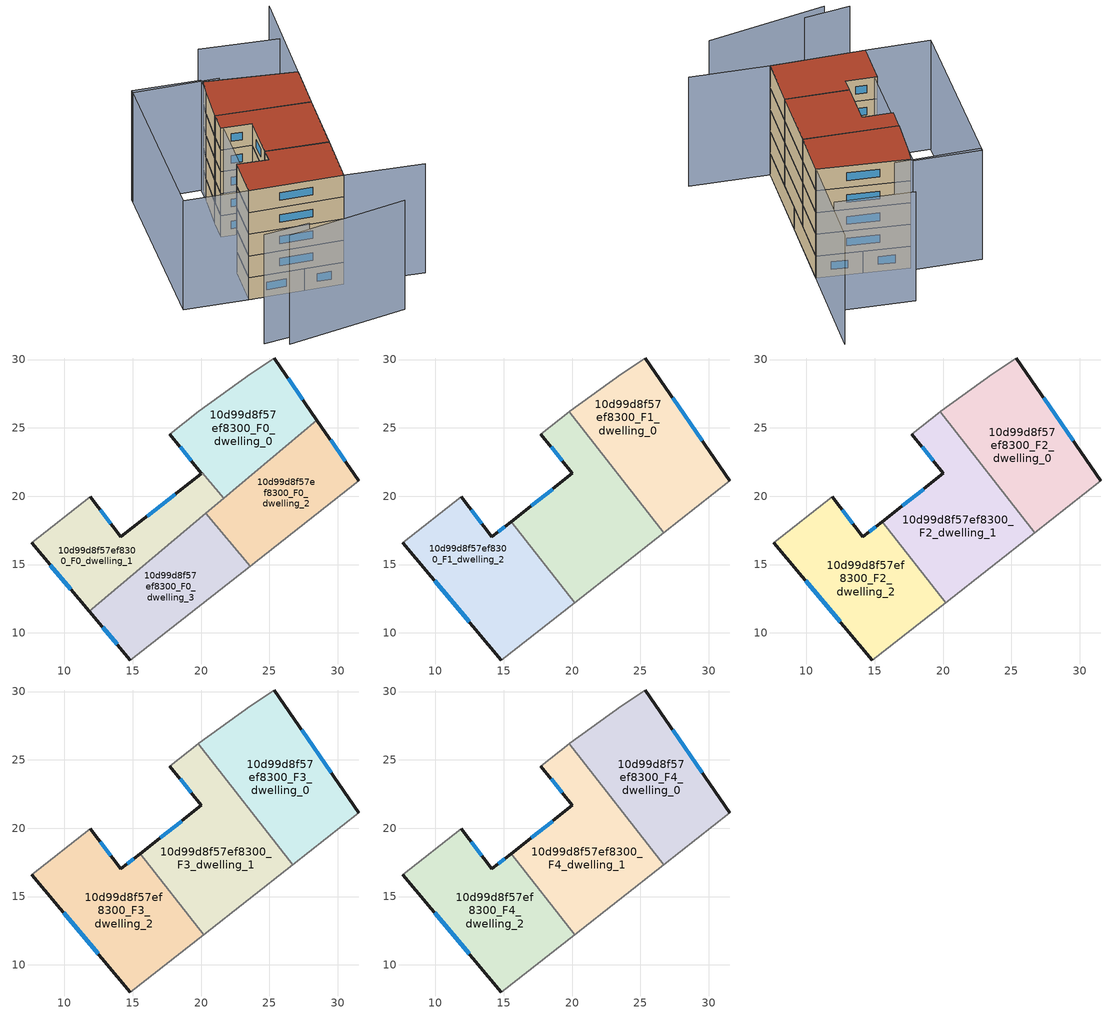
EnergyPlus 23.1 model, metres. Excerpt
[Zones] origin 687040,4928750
10d99d8f57ef8300_F0_dwelling_0
 floor ground (EU_floor_Construction): 25.34,30.11 28.47,25.58 21.66,19.84 20.08,21.71 20.03,21.66 17.71,24.54 19.83,26.21 23.61,28.96 z0
 wall outside (EU_wall_Construction): 28.47,25.58 25.34,30.11 / 17.71,24.54 20.03,21.66 z0:3
 wall adiabatic (EU_wall_Construction): 25.34,30.11 23.61,28.96 19.83,26.21 17.71,24.54 z0:3
 wall to 10d99d8f57ef8300_F0_dwelling_1 (EU_wall_Construction): 20.03,21.66 20.08,21.71 21.66,19.84 z0:3
 wall to 10d99d8f57ef8300_F0_dwelling_2 (EU_wall_Construction): 21.66,19.84 28.47,25.58 z0:3
 window (EU_Window_Construction): 27.45,27.05 26.36,28.64 / 18.46,23.6 19.27,22.6 z0.98:2.02
10d99d8f57ef8300_F0_dwelling_1
 floor ground (EU_floor_Construction): 20.08,21.71 21.66,19.84 11.83,11.57 7.59,16.59 11.88,19.95 14.12,17.02 20.02,21.66 z0
 wall outside (EU_wall_Construction): 7.59,16.59 11.83,11.57 / 20.02,21.66 14.12,17.02 11.88,19.95 z0:3
 wall adiabatic (EU_wall_Construction): 11.88,19.95 7.59,16.59 z0:3
 wall to 10d99d8f57ef8300_F0_dwelling_3 (EU_wall_Construction): 11.83,11.57 20.36,18.75 z0:3
 wall to 10d99d8f57ef8300_F0_dwelling_2 (EU_wall_Construction): 20.36,18.75 21.66,19.84 z0:3
 window (EU_Window_Construction): 8.97,14.96 10.45,13.21 / 13.39,17.98 12.61,19 / 18.1,20.15 16.04,18.53 z0.98:2.02
10d99d8f57ef8300_F0_dwelling_2
 floor ground (EU_floor_Construction): 28.47,25.58 31.55,21.11 23.6,14.89 20.36,18.75 z0
 wall outside (EU_wall_Construction): 31.55,21.11 28.47,25.58 z0:3
 wall to 10d99d8f57ef8300_F0_dwelling_3 (EU_wall_Construction): 20.36,18.75 23.6,14.89 z0:3
 wall adiabatic (EU_wall_Construction): 23.6,14.89 31.55,21.11 z0:3
 window (EU_Window_Construction): 30.54,22.56 29.47,24.12 z0.98:2.02
10d99d8f57ef8300_F0_dwelling_3
 floor ground (EU_floor_Construction): 20.36,18.75 23.6,14.89 14.82,8.01 11.83,11.57 z0
 wall outside (EU_wall_Construction): 11.83,11.57 14.82,8.01 z0:3
 wall adiabatic (EU_wall_Construction): 14.82,8.01 23.6,14.89 z0:3
 window (EU_Window_Construction): 12.8,10.42 13.85,9.17 z0.98:2.02
10d99d8f57ef8300_F1_dwelling_0
 floor to 10d99d8f57ef8300_F0_dwelling_0 (EU_floor_Construction): 25.34,30.11 28.47,25.58 23.51,21.4 19.78,26.17 19.83,26.21 23.61,28.96 z3
 floor to 10d99d8f57ef8300_F0_dwelling_2 (EU_floor_Construction): 28.47,25.58 31.55,21.11 26.71,17.32 23.51,21.4 z3
 wall outside (EU_wall_Construction): 31.55,21.11 25.34,30.11 z3:6
 wall adiabatic (EU_wall_Construction): 26.71,17.32 31.55,21.11 / 25.34,30.11 23.61,28.96 19.83,26.21 19.78,26.17 z3:6
 wall to 10d99d8f57ef8300_F1_dwelling_1 (EU_wall_Construction): 19.78,26.17 26.71,17.32 z3:6
 window (EU_Window_Construction): 29.53,24.04 27.36,27.19 z3.98:5.02
10d99d8f57ef8300_F1_dwelling_1
 floor to 10d99d8f57ef8300_F0_dwelling_3 (EU_floor_Construction): 20.36,18.75 23.6,14.89 20.19,12.21 17.17,16.07 z3
 floor to 10d99d8f57ef8300_F0_dwelling_0 (EU_floor_Construction): 19.78,26.17 23.51,21.4 21.66,19.84 20.08,21.71 20.03,21.66 17.71,24.54 z3
 floor to 10d99d8f57ef8300_F0_dwelling_1 (EU_floor_Construction): 20.08,21.71 21.66,19.84 17.17,16.07 15.54,18.14 20.03,21.66 z3
 floor to 10d99d8f57ef8300_F0_dwelling_2 (EU_floor_Construction): 23.51,21.4 26.71,17.32 23.6,14.89 20.36,18.75 z3
 wall outside (EU_wall_Construction): 17.7,24.53 20.03,21.66 15.54,18.14 z3:6
 wall adiabatic (EU_wall_Construction): 20.19,12.21 26.71,17.32 / 19.78,26.17 17.7,24.53 z3:6
 wall to 10d99d8f57ef8300_F1_dwelling_2 (EU_wall_Construction): 15.54,18.14 20.19,12.21 z3:6
 window (EU_Window_Construction): 18.57,20.52 17,19.29 / 18.46,23.6 19.27,22.6 z3.98:5.02
10d99d8f57ef8300_F1_dwelling_2
 floor to 10d99d8f57ef8300_F0_dwelling_1 (EU_floor_Construction): 15.54,18.14 17.17,16.07 11.83,11.57 7.59,16.59 11.88,19.95 14.12,17.02 z3
 floor to 10d99d8f57ef8300_F0_dwelling_3 (EU_floor_Construction): 17.17,16.07 20.19,12.21 14.82,8.01 11.83,11.57 z3
 wall outside (EU_wall_Construction): 15.54,18.14 14.12,17.02 11.88,19.95 / 7.59,16.59 14.82,8.01 z3:6
 wall adiabatic (EU_wall_Construction): 14.82,8.01 20.19,12.21 / 11.88,19.95 7.59,16.59 z3:6
 window (EU_Window_Construction): 15.08,17.78 14.59,17.39 / 9.95,13.8 12.47,10.8 / 13.39,17.98 12.61,19 z3.98:5.02
10d99d8f57ef8300_F2_dwelling_0
 floor to 10d99d8f57ef8300_F1_dwelling_0 (EU_floor_Construction): 25.34,30.11 31.55,21.11 26.71,17.32 19.78,26.17 19.83,26.21 23.61,28.96 z6
 wall outside (EU_wall_Construction): 31.55,21.11 25.34,30.11 z6:9
 wall adiabatic (EU_wall_Construction): 26.71,17.32 31.55,21.11 / 25.34,30.11 23.61,28.96 19.83,26.21 19.78,26.17 z6:9
 wall to 10d99d8f57ef8300_F2_dwelling_1 (EU_wall_Construction): 19.78,26.17 26.71,17.32 z6:9
 window (EU_Window_Construction): 29.53,24.04 27.36,27.19 z6.98:8.02
10d99d8f57ef8300_F2_dwelling_1
 floor to 10d99d8f57ef8300_F1_dwelling_1 (EU_floor_Construction): 19.78,26.17 26.71,17.32 20.19,12.21 15.54,18.14 20.03,21.66 17.7,24.53 z6
 wall outside (EU_wall_Construction): 17.7,24.53 20.03,21.66 15.54,18.14 z6:9
 wall adiabatic (EU_wall_Construction): 20.19,12.21 26.71,17.32 / 19.78,26.17 17.7,24.53 z6:9
 wall to 10d99d8f57ef8300_F2_dwelling_2 (EU_wall_Construction): 15.54,18.14 20.19,12.21 z6:9
 window (EU_Window_Construction): 18.57,20.52 17,19.29 / 18.46,23.6 19.27,22.6 z6.98:8.02
10d99d8f57ef8300_F2_dwelling_2
 floor to 10d99d8f57ef8300_F1_dwelling_2 (EU_floor_Construction): 15.54,18.14 20.19,12.21 14.82,8.01 7.59,16.59 11.88,19.95 14.12,17.02 z6
 wall outside (EU_wall_Construction): 15.54,18.14 14.12,17.02 11.88,19.95 / 7.59,16.59 14.82,8.01 z6:9
 wall adiabatic (EU_wall_Construction): 14.82,8.01 20.19,12.21 / 11.88,19.95 7.59,16.59 z6:9
 window (EU_Window_Construction): 15.08,17.78 14.59,17.39 / 9.95,13.8 12.47,10.8 / 13.39,17.98 12.61,19 z6.98:8.02
10d99d8f57ef8300_F3_dwelling_0
 floor to 10d99d8f57ef8300_F2_dwelling_0 (EU_floor_Construction): 25.34,30.11 31.55,21.11 26.71,17.32 19.78,26.17 19.83,26.21 23.61,28.96 z9
 wall outside (EU_wall_Construction): 31.55,21.11 25.34,30.11 z9:12
 wall adiabatic (EU_wall_Construction): 26.71,17.32 31.55,21.11 / 25.34,30.11 23.61,28.96 19.83,26.21 19.78,26.17 z9:12
 wall to 10d99d8f57ef8300_F3_dwelling_1 (EU_wall_Construction): 19.78,26.17 26.71,17.32 z9:12
 window (EU_Window_Construction): 29.53,24.04 27.36,27.19 z9.98:11.02
10d99d8f57ef8300_F3_dwelling_1
 floor to 10d99d8f57ef8300_F2_dwelling_1 (EU_floor_Construction): 19.78,26.17 26.71,17.32 20.19,12.21 15.54,18.14 20.03,21.66 17.7,24.53 z9
 wall outside (EU_wall_Construction): 17.7,24.53 20.03,21.66 15.54,18.14 z9:12
 wall adiabatic (EU_wall_Construction): 20.19,12.21 26.71,17.32 / 19.78,26.17 17.7,24.53 z9:12
 wall to 10d99d8f57ef8300_F3_dwelling_2 (EU_wall_Construction): 15.54,18.14 20.19,12.21 z9:12
 window (EU_Window_Construction): 18.57,20.52 17,19.29 / 18.46,23.6 19.27,22.6 z9.98:11.02
10d99d8f57ef8300_F3_dwelling_2
 floor to 10d99d8f57ef8300_F2_dwelling_2 (EU_floor_Construction): 15.54,18.14 20.19,12.21 14.82,8.01 7.59,16.59 11.88,19.95 14.12,17.02 z9
 wall outside (EU_wall_Construction): 15.54,18.14 14.12,17.02 11.88,19.95 / 7.59,16.59 14.82,8.01 z9:12
 wall adiabatic (EU_wall_Construction): 14.82,8.01 20.19,12.21 / 11.88,19.95 7.59,16.59 z9:12
 window (EU_Window_Construction): 15.08,17.78 14.59,17.39 / 9.95,13.8 12.47,10.8 / 13.39,17.98 12.61,19 z9.98:11.02
10d99d8f57ef8300_F4_dwelling_0
 floor to 10d99d8f57ef8300_F3_dwelling_0 (EU_floor_Construction): 25.34,30.11 31.55,21.11 26.71,17.32 19.78,26.17 19.83,26.21 23.61,28.96 z12
 wall outside (EU_wall_Construction): 31.55,21.11 25.34,30.11 z12:15
 wall adiabatic (EU_wall_Construction): 26.71,17.32 31.55,21.11 / 25.34,30.11 23.61,28.96 19.83,26.21 19.78,26.17 z12:15
 wall to 10d99d8f57ef8300_F4_dwelling_1 (EU_wall_Construction): 19.78,26.17 26.71,17.32 z12:15
 window (EU_Window_Construction): 29.53,24.04 27.36,27.19 z12.98:14.02
 roof outside (EU_roof_Construction): 31.55,21.11 25.34,30.11 23.61,28.96 19.83,26.21 19.78,26.17 26.71,17.32 z15
10d99d8f57ef8300_F4_dwelling_1
 floor to 10d99d8f57ef8300_F3_dwelling_1 (EU_floor_Construction): 19.78,26.17 26.71,17.32 20.19,12.21 15.54,18.14 20.03,21.66 17.7,24.53 z12
 wall outside (EU_wall_Construction): 17.7,24.53 20.03,21.66 15.54,18.14 z12:15
 wall adiabatic (EU_wall_Construction): 20.19,12.21 26.71,17.32 / 19.78,26.17 17.7,24.53 z12:15
 wall to 10d99d8f57ef8300_F4_dwelling_2 (EU_wall_Construction): 15.54,18.14 20.19,12.21 z12:15
 window (EU_Window_Construction): 18.57,20.52 17,19.29 / 18.46,23.6 19.27,22.6 z12.98:14.02
 roof outside (EU_roof_Construction): 26.71,17.32 19.78,26.17 17.7,24.53 20.03,21.66 15.54,18.14 20.19,12.21 z15
10d99d8f57ef8300_F4_dwelling_2
 floor to 10d99d8f57ef8300_F3_dwelling_2 (EU_floor_Construction): 15.54,18.14 20.19,12.21 14.82,8.01 7.59,16.59 11.88,19.95 14.12,17.02 z12
 wall outside (EU_wall_Construction): 15.54,18.14 14.12,17.02 11.88,19.95 / 7.59,16.59 14.82,8.01 z12:15
 wall adiabatic (EU_wall_Construction): 14.82,8.01 20.19,12.21 / 11.88,19.95 7.59,16.59 z12:15
 window (EU_Window_Construction): 15.08,17.78 14.59,17.39 / 9.95,13.8 12.47,10.8 / 13.39,17.98 12.61,19 z12.98:14.02
 roof outside (EU_roof_Construction): 20.19,12.21 15.54,18.14 14.12,17.02 11.88,19.95 7.59,16.59 14.82,8.01 z15
shading: 1.39,8.77 13.06,-0.3 / 0.25,11.39 4.45,7.7 / 20.66,0.51 14.77,8.09 / 14.77,8.09 42.24,29.46 / 36.77,25.68 31.06,33.28 / 26.75,28.73 20.17,36.56 / 2.75,22.55 20.47,36.82 / 20.47,36.82 25.55,30.52 / 25.55,30.52 7.82,16.25 / 7.82,16.25 2.75,22.55 z0:15
[Building]
EU S2 Campaign: North Axis=0; Terrain=City; Solar Distribution=FullExterior
[Site:Location]
Bologna: Latitude=44.5; Longitude=11.25; Time Zone=1; Elevation=37
[SizingPeriod:WeatherFileDays]
AnnualSizingPeriod: Begin Month=1; Begin Day of Month=1; End Month=12; End Day of Month=31; Day of Week for Start Day=Monday; Use Weather File Daylight Saving Period=No; Use Weather File Rain and Snow Indicators=No
[MATERIAL]
EU_InternalMass_Material: Roughness=MediumRough; Thickness=0.1; Conductivity=1; Density=1800; Specific Heat=900; Thermal Absorptance=0.9; Solar Absorptance=0.7; Visible Absorptance=0.7
[MATERIAL:NOMASS] Roughness=MediumRough; Thermal Absorptance=0.9; Solar Absorptance=0.7; Visible Absorptance=0.7
Name | Thermal Resistance
EU_wall_NoMass | 0.905828
EU_roof_NoMass | 0.37593
EU_floor_NoMass | 0.67114
[WINDOWMATERIAL:SIMPLEGLAZINGSYSTEM]
EU_Window_SimpleGlazing: UFactor=4.52486; Solar Heat Gain Coefficient=0.85; Visible Transmittance=0.85
[CONSTRUCTION]
EU_wall_Construction: EU_wall_NoMass
EU_roof_Construction: EU_roof_NoMass
EU_floor_Construction: EU_floor_NoMass
EU_InternalMass_Construction: EU_InternalMass_Material
EU_Window_Construction: EU_Window_SimpleGlazing
[ZONE] Type=1; Multiplier=1; Ceiling Height=autocalculate; Floor Area=autocalculate; Part of Total Floor Area=Yes
Name | Volume
10d99d8f57ef8300_F0_dwelling_0 | 162.51
10d99d8f57ef8300_F1_dwelling_0; 10d99d8f57ef8300_F2_dwelling_0; 10d99d8f57ef8300_F3_dwelling_0; 10d99d8f57ef8300_F4_dwelling_0 | 216.125
10d99d8f57ef8300_F0_dwelling_1 | 161.642
10d99d8f57ef8300_F1_dwelling_1; 10d99d8f57ef8300_F2_dwelling_1; 10d99d8f57ef8300_F3_dwelling_1; 10d99d8f57ef8300_F4_dwelling_1 | 216.12
10d99d8f57ef8300_F0_dwelling_2 | 162.086
10d99d8f57ef8300_F1_dwelling_2; 10d99d8f57ef8300_F2_dwelling_2; 10d99d8f57ef8300_F3_dwelling_2; 10d99d8f57ef8300_F4_dwelling_2 | 216.117
10d99d8f57ef8300_F0_dwelling_3 | 162.104
[INTERNALMASS] Construction=EU_InternalMass_Construction
Name | Zone or ZoneList | Surface Area
10d99d8f57ef8300_F0_dwelling_0_EU_InternalMass | 10d99d8f57ef8300_F0_dwelling_0 | 54.175
10d99d8f57ef8300_F0_dwelling_1_EU_InternalMass | 10d99d8f57ef8300_F0_dwelling_1 | 53.8806
10d99d8f57ef8300_F0_dwelling_2_EU_InternalMass | 10d99d8f57ef8300_F0_dwelling_2 | 54.0289
10d99d8f57ef8300_F0_dwelling_3_EU_InternalMass | 10d99d8f57ef8300_F0_dwelling_3 | 54.0345
10d99d8f57ef8300_F1_dwelling_0_EU_InternalMass | 10d99d8f57ef8300_F1_dwelling_0 | 72.0419
10d99d8f57ef8300_F1_dwelling_1_EU_InternalMass | 10d99d8f57ef8300_F1_dwelling_1 | 72.0401
10d99d8f57ef8300_F1_dwelling_2_EU_InternalMass | 10d99d8f57ef8300_F1_dwelling_2 | 72.0391
10d99d8f57ef8300_F2_dwelling_0_EU_InternalMass | 10d99d8f57ef8300_F2_dwelling_0 | 72.0419
10d99d8f57ef8300_F2_dwelling_1_EU_InternalMass | 10d99d8f57ef8300_F2_dwelling_1 | 72.0401
10d99d8f57ef8300_F2_dwelling_2_EU_InternalMass | 10d99d8f57ef8300_F2_dwelling_2 | 72.0391
10d99d8f57ef8300_F3_dwelling_0_EU_InternalMass | 10d99d8f57ef8300_F3_dwelling_0 | 72.0419
10d99d8f57ef8300_F3_dwelling_1_EU_InternalMass | 10d99d8f57ef8300_F3_dwelling_1 | 72.0401
10d99d8f57ef8300_F3_dwelling_2_EU_InternalMass | 10d99d8f57ef8300_F3_dwelling_2 | 72.0391
10d99d8f57ef8300_F4_dwelling_0_EU_InternalMass | 10d99d8f57ef8300_F4_dwelling_0 | 72.0419
10d99d8f57ef8300_F4_dwelling_1_EU_InternalMass | 10d99d8f57ef8300_F4_dwelling_1 | 72.0401
10d99d8f57ef8300_F4_dwelling_2_EU_InternalMass | 10d99d8f57ef8300_F4_dwelling_2 | 72.0391
[OTHEREQUIPMENT] Fuel Type=Electricity; Design Level Calculation Method=Watts/Area; Power per Zone Floor Area=1; Fraction Latent=0; Fraction Radiant=0; Fraction Lost=0; Carbon Dioxide Generation Rate=0; EndUse Subcategory=EU_Step8_InternalGains
Name | Zone or ZoneList or Space or SpaceList | Schedule
EU_Step8_InternalGain_10d99d8f57ef8300_F0_dwelling_0_f000 | 10d99d8f57ef8300_F0_dwelling_0 | EU_Step8_GainSchedule_10d99d8f57ef8300_F0_dwelling_0_f000
EU_Step8_InternalGain_10d99d8f57ef8300_F0_dwelling_1_f000 | 10d99d8f57ef8300_F0_dwelling_1 | EU_Step8_GainSchedule_10d99d8f57ef8300_F0_dwelling_1_f000
EU_Step8_InternalGain_10d99d8f57ef8300_F0_dwelling_2_f000 | 10d99d8f57ef8300_F0_dwelling_2 | EU_Step8_GainSchedule_10d99d8f57ef8300_F0_dwelling_2_f000
EU_Step8_InternalGain_10d99d8f57ef8300_F0_dwelling_3_f000 | 10d99d8f57ef8300_F0_dwelling_3 | EU_Step8_GainSchedule_10d99d8f57ef8300_F0_dwelling_3_f000
EU_Step8_InternalGain_10d99d8f57ef8300_F1_dwelling_0_f000 | 10d99d8f57ef8300_F1_dwelling_0 | EU_Step8_GainSchedule_10d99d8f57ef8300_F1_dwelling_0_f000
EU_Step8_InternalGain_10d99d8f57ef8300_F1_dwelling_1_f000 | 10d99d8f57ef8300_F1_dwelling_1 | EU_Step8_GainSchedule_10d99d8f57ef8300_F1_dwelling_1_f000
EU_Step8_InternalGain_10d99d8f57ef8300_F1_dwelling_2_f000 | 10d99d8f57ef8300_F1_dwelling_2 | EU_Step8_GainSchedule_10d99d8f57ef8300_F1_dwelling_2_f000
EU_Step8_InternalGain_10d99d8f57ef8300_F2_dwelling_0_f000 | 10d99d8f57ef8300_F2_dwelling_0 | EU_Step8_GainSchedule_10d99d8f57ef8300_F2_dwelling_0_f000
EU_Step8_InternalGain_10d99d8f57ef8300_F2_dwelling_1_f000 | 10d99d8f57ef8300_F2_dwelling_1 | EU_Step8_GainSchedule_10d99d8f57ef8300_F2_dwelling_1_f000
EU_Step8_InternalGain_10d99d8f57ef8300_F2_dwelling_2_f000 | 10d99d8f57ef8300_F2_dwelling_2 | EU_Step8_GainSchedule_10d99d8f57ef8300_F2_dwelling_2_f000
EU_Step8_InternalGain_10d99d8f57ef8300_F3_dwelling_0_f000 | 10d99d8f57ef8300_F3_dwelling_0 | EU_Step8_GainSchedule_10d99d8f57ef8300_F3_dwelling_0_f000
EU_Step8_InternalGain_10d99d8f57ef8300_F3_dwelling_1_f000 | 10d99d8f57ef8300_F3_dwelling_1 | EU_Step8_GainSchedule_10d99d8f57ef8300_F3_dwelling_1_f000
EU_Step8_InternalGain_10d99d8f57ef8300_F3_dwelling_2_f000 | 10d99d8f57ef8300_F3_dwelling_2 | EU_Step8_GainSchedule_10d99d8f57ef8300_F3_dwelling_2_f000
EU_Step8_InternalGain_10d99d8f57ef8300_F4_dwelling_0_f000 | 10d99d8f57ef8300_F4_dwelling_0 | EU_Step8_GainSchedule_10d99d8f57ef8300_F4_dwelling_0_f000
EU_Step8_InternalGain_10d99d8f57ef8300_F4_dwelling_1_f000 | 10d99d8f57ef8300_F4_dwelling_1 | EU_Step8_GainSchedule_10d99d8f57ef8300_F4_dwelling_1_f000
EU_Step8_InternalGain_10d99d8f57ef8300_F4_dwelling_2_f000 | 10d99d8f57ef8300_F4_dwelling_2 | EU_Step8_GainSchedule_10d99d8f57ef8300_F4_dwelling_2_f000
[ZONEVENTILATION:DESIGNFLOWRATE] Schedule=EU_AlwaysOn; Design Flow Rate Calculation Method=AirChanges/Hour; Air Changes per Hour=0.73129; Ventilation Type=Natural; Fan Pressure Rise=0; Fan Total Efficiency=1; Constant Term Coefficient=1; Temperature Term Coefficient=0; Velocity Term Coefficient=0; Velocity Squared Term Coefficient=0; Minimum Indoor Temperature=-100; Maximum Indoor Temperature=100; Delta Temperature=-100; Minimum Outdoor Temperature=-100; Maximum Outdoor Temperature=100; Maximum Wind Speed=40
Name | Zone or ZoneList or Space or SpaceList
EU_ConstantAir_10d99d8f57ef8300_F0_dwelling_0 | 10d99d8f57ef8300_F0_dwelling_0
EU_ConstantAir_10d99d8f57ef8300_F0_dwelling_1 | 10d99d8f57ef8300_F0_dwelling_1
EU_ConstantAir_10d99d8f57ef8300_F0_dwelling_2 | 10d99d8f57ef8300_F0_dwelling_2
EU_ConstantAir_10d99d8f57ef8300_F0_dwelling_3 | 10d99d8f57ef8300_F0_dwelling_3
EU_ConstantAir_10d99d8f57ef8300_F1_dwelling_0 | 10d99d8f57ef8300_F1_dwelling_0
EU_ConstantAir_10d99d8f57ef8300_F1_dwelling_1 | 10d99d8f57ef8300_F1_dwelling_1
EU_ConstantAir_10d99d8f57ef8300_F1_dwelling_2 | 10d99d8f57ef8300_F1_dwelling_2
EU_ConstantAir_10d99d8f57ef8300_F2_dwelling_0 | 10d99d8f57ef8300_F2_dwelling_0
EU_ConstantAir_10d99d8f57ef8300_F2_dwelling_1 | 10d99d8f57ef8300_F2_dwelling_1
EU_ConstantAir_10d99d8f57ef8300_F2_dwelling_2 | 10d99d8f57ef8300_F2_dwelling_2
EU_ConstantAir_10d99d8f57ef8300_F3_dwelling_0 | 10d99d8f57ef8300_F3_dwelling_0
EU_ConstantAir_10d99d8f57ef8300_F3_dwelling_1 | 10d99d8f57ef8300_F3_dwelling_1
EU_ConstantAir_10d99d8f57ef8300_F3_dwelling_2 | 10d99d8f57ef8300_F3_dwelling_2
EU_ConstantAir_10d99d8f57ef8300_F4_dwelling_0 | 10d99d8f57ef8300_F4_dwelling_0
EU_ConstantAir_10d99d8f57ef8300_F4_dwelling_1 | 10d99d8f57ef8300_F4_dwelling_1
EU_ConstantAir_10d99d8f57ef8300_F4_dwelling_2 | 10d99d8f57ef8300_F4_dwelling_2
[HVACTEMPLATE:THERMOSTAT] Constant Heating Setpoint=20; Constant Cooling Setpoint=50
EU_HeatOnly_10d99d8f57ef8300_F0_dwelling_0; EU_HeatOnly_10d99d8f57ef8300_F0_dwelling_1; EU_HeatOnly_10d99d8f57ef8300_F0_dwelling_2; EU_HeatOnly_10d99d8f57ef8300_F0_dwelling_3; EU_HeatOnly_10d99d8f57ef8300_F1_dwelling_0; EU_HeatOnly_10d99d8f57ef8300_F1_dwelling_1; EU_HeatOnly_10d99d8f57ef8300_F1_dwelling_2; EU_HeatOnly_10d99d8f57ef8300_F2_dwelling_0; EU_HeatOnly_10d99d8f57ef8300_F2_dwelling_1; EU_HeatOnly_10d99d8f57ef8300_F2_dwelling_2; EU_HeatOnly_10d99d8f57ef8300_F3_dwelling_0; EU_HeatOnly_10d99d8f57ef8300_F3_dwelling_1; EU_HeatOnly_10d99d8f57ef8300_F3_dwelling_2; EU_HeatOnly_10d99d8f57ef8300_F4_dwelling_0; EU_HeatOnly_10d99d8f57ef8300_F4_dwelling_1; EU_HeatOnly_10d99d8f57ef8300_F4_dwelling_2
[HVACTEMPLATE:ZONE:IDEALLOADSAIRSYSTEM] System Availability Schedule=EU_AlwaysOn; Maximum Heating Supply Air Temperature=50; Minimum Cooling Supply Air Temperature=13; Maximum Heating Supply Air Humidity Ratio=0.0156; Minimum Cooling Supply Air Humidity Ratio=0.0077; Heating Limit=NoLimit; Cooling Limit=NoLimit; Heating Availability Schedule=EU_AlwaysOn; Cooling Availability Schedule=EU_CoolingOff; Dehumidification Control Type=ConstantSensibleHeatRatio; Cooling Sensible Heat Ratio=0.7; Dehumidification Setpoint=60; Humidification Control Type=None; Humidification Setpoint=30; Outdoor Air Method=None; Outdoor Air Flow Rate per Person=0.00944; Outdoor Air Flow Rate per Zone Floor Area=0; Outdoor Air Flow Rate per Zone=0; Demand Controlled Ventilation Type=None; Outdoor Air Economizer Type=NoEconomizer; Heat Recovery Type=None; Sensible Heat Recovery Effectiveness=0.7; Latent Heat Recovery Effectiveness=0.65
Name | Template Thermostat
10d99d8f57ef8300_F0_dwelling_0 | EU_HeatOnly_10d99d8f57ef8300_F0_dwelling_0
10d99d8f57ef8300_F0_dwelling_1 | EU_HeatOnly_10d99d8f57ef8300_F0_dwelling_1
10d99d8f57ef8300_F0_dwelling_2 | EU_HeatOnly_10d99d8f57ef8300_F0_dwelling_2
10d99d8f57ef8300_F0_dwelling_3 | EU_HeatOnly_10d99d8f57ef8300_F0_dwelling_3
10d99d8f57ef8300_F1_dwelling_0 | EU_HeatOnly_10d99d8f57ef8300_F1_dwelling_0
10d99d8f57ef8300_F1_dwelling_1 | EU_HeatOnly_10d99d8f57ef8300_F1_dwelling_1
10d99d8f57ef8300_F1_dwelling_2 | EU_HeatOnly_10d99d8f57ef8300_F1_dwelling_2
10d99d8f57ef8300_F2_dwelling_0 | EU_HeatOnly_10d99d8f57ef8300_F2_dwelling_0
10d99d8f57ef8300_F2_dwelling_1 | EU_HeatOnly_10d99d8f57ef8300_F2_dwelling_1
10d99d8f57ef8300_F2_dwelling_2 | EU_HeatOnly_10d99d8f57ef8300_F2_dwelling_2
10d99d8f57ef8300_F3_dwelling_0 | EU_HeatOnly_10d99d8f57ef8300_F3_dwelling_0
10d99d8f57ef8300_F3_dwelling_1 | EU_HeatOnly_10d99d8f57ef8300_F3_dwelling_1
10d99d8f57ef8300_F3_dwelling_2 | EU_HeatOnly_10d99d8f57ef8300_F3_dwelling_2
10d99d8f57ef8300_F4_dwelling_0 | EU_HeatOnly_10d99d8f57ef8300_F4_dwelling_0
10d99d8f57ef8300_F4_dwelling_1 | EU_HeatOnly_10d99d8f57ef8300_F4_dwelling_1
10d99d8f57ef8300_F4_dwelling_2 | EU_HeatOnly_10d99d8f57ef8300_F4_dwelling_2
[SIZING:ZONE] Zone Cooling Design Supply Air Temperature Input Method=SupplyAirTemperature; Zone Cooling Design Supply Air Temperature=13; Zone Heating Design Supply Air Temperature Input Method=SupplyAirTemperature; Zone Heating Design Supply Air Temperature=50; Zone Cooling Design Supply Air Humidity Ratio=0.008; Zone Heating Design Supply Air Humidity Ratio=0.008; Cooling Design Air Flow Method=DesignDay; Cooling Design Air Flow Rate=0; Cooling Minimum Air Flow per Zone Floor Area=0.000762; Cooling Minimum Air Flow=0; Cooling Minimum Air Flow Fraction=0.2; Heating Design Air Flow Method=DesignDay; Heating Design Air Flow Rate=0; Heating Maximum Air Flow per Zone Floor Area=0.002032; Heating Maximum Air Flow=0.141576; Heating Maximum Air Flow Fraction=0.3; Account for Dedicated Outdoor Air System=No; Dedicated Outdoor Air System Control Strategy=NeutralSupplyAir; Dedicated Outdoor Air Low Setpoint Temperature for Design=autosize; Dedicated Outdoor Air High Setpoint Temperature for Design=autosize; Zone Load Sizing Method=Sensible Load Only No Latent Load; Zone Latent Cooling Design Supply Air Humidity Ratio Input Method=HumidityRatioDifference; Zone Cooling Design Supply Air Humidity Ratio Difference=0.005; Zone Latent Heating Design Supply Air Humidity Ratio Input Method=HumidityRatioDifference; Zone Humidification Design Supply Air Humidity Ratio Difference=0.005
10d99d8f57ef8300_F0_dwelling_0; 10d99d8f57ef8300_F0_dwelling_1; 10d99d8f57ef8300_F0_dwelling_2; 10d99d8f57ef8300_F0_dwelling_3; 10d99d8f57ef8300_F1_dwelling_0; 10d99d8f57ef8300_F1_dwelling_1; 10d99d8f57ef8300_F1_dwelling_2; 10d99d8f57ef8300_F2_dwelling_0; 10d99d8f57ef8300_F2_dwelling_1; 10d99d8f57ef8300_F2_dwelling_2; 10d99d8f57ef8300_F3_dwelling_0; 10d99d8f57ef8300_F3_dwelling_1; 10d99d8f57ef8300_F3_dwelling_2; 10d99d8f57ef8300_F4_dwelling_0; 10d99d8f57ef8300_F4_dwelling_1; 10d99d8f57ef8300_F4_dwelling_2
[SCHEDULE:CONSTANT]
Name | Hourly Value
EU_AlwaysOn | 1
EU_CoolingOff | 0
[SCHEDULE:FILE] Column Number=1; Rows to Skip at Top=0; Number of Hours of Data=8760; Column Separator=Comma; Interpolate to Timestep=No; Minutes per Item=60; Adjust Schedule for Daylight Savings=Yes
Name | File
EU_Step8_GainSchedule_10d99d8f57ef8300_F0_dwelling_0_f000 | ../../schedules/10d99d8f57ef8300/10d99d8f57ef8300_F0_dwelling_0_f000_gain.csv
EU_Step8_GainSchedule_10d99d8f57ef8300_F0_dwelling_1_f000 | ../../schedules/10d99d8f57ef8300/10d99d8f57ef8300_F0_dwelling_1_f000_gain.csv
EU_Step8_GainSchedule_10d99d8f57ef8300_F0_dwelling_2_f000 | ../../schedules/10d99d8f57ef8300/10d99d8f57ef8300_F0_dwelling_2_f000_gain.csv
EU_Step8_GainSchedule_10d99d8f57ef8300_F0_dwelling_3_f000 | ../../schedules/10d99d8f57ef8300/10d99d8f57ef8300_F0_dwelling_3_f000_gain.csv
EU_Step8_GainSchedule_10d99d8f57ef8300_F1_dwelling_0_f000 | ../../schedules/10d99d8f57ef8300/10d99d8f57ef8300_F1_dwelling_0_f000_gain.csv
EU_Step8_GainSchedule_10d99d8f57ef8300_F1_dwelling_1_f000 | ../../schedules/10d99d8f57ef8300/10d99d8f57ef8300_F1_dwelling_1_f000_gain.csv
EU_Step8_GainSchedule_10d99d8f57ef8300_F1_dwelling_2_f000 | ../../schedules/10d99d8f57ef8300/10d99d8f57ef8300_F1_dwelling_2_f000_gain.csv
EU_Step8_GainSchedule_10d99d8f57ef8300_F2_dwelling_0_f000 | ../../schedules/10d99d8f57ef8300/10d99d8f57ef8300_F2_dwelling_0_f000_gain.csv
EU_Step8_GainSchedule_10d99d8f57ef8300_F2_dwelling_1_f000 | ../../schedules/10d99d8f57ef8300/10d99d8f57ef8300_F2_dwelling_1_f000_gain.csv
EU_Step8_GainSchedule_10d99d8f57ef8300_F2_dwelling_2_f000 | ../../schedules/10d99d8f57ef8300/10d99d8f57ef8300_F2_dwelling_2_f000_gain.csv
EU_Step8_GainSchedule_10d99d8f57ef8300_F3_dwelling_0_f000 | ../../schedules/10d99d8f57ef8300/10d99d8f57ef8300_F3_dwelling_0_f000_gain.csv
EU_Step8_GainSchedule_10d99d8f57ef8300_F3_dwelling_1_f000 | ../../schedules/10d99d8f57ef8300/10d99d8f57ef8300_F3_dwelling_1_f000_gain.csv
EU_Step8_GainSchedule_10d99d8f57ef8300_F3_dwelling_2_f000 | ../../schedules/10d99d8f57ef8300/10d99d8f57ef8300_F3_dwelling_2_f000_gain.csv
EU_Step8_GainSchedule_10d99d8f57ef8300_F4_dwelling_0_f000 | ../../schedules/10d99d8f57ef8300/10d99d8f57ef8300_F4_dwelling_0_f000_gain.csv
EU_Step8_GainSchedule_10d99d8f57ef8300_F4_dwelling_1_f000 | ../../schedules/10d99d8f57ef8300/10d99d8f57ef8300_F4_dwelling_1_f000_gain.csv
EU_Step8_GainSchedule_10d99d8f57ef8300_F4_dwelling_2_f000 | ../../schedules/10d99d8f57ef8300/10d99d8f57ef8300_F4_dwelling_2_f000_gain.csv
